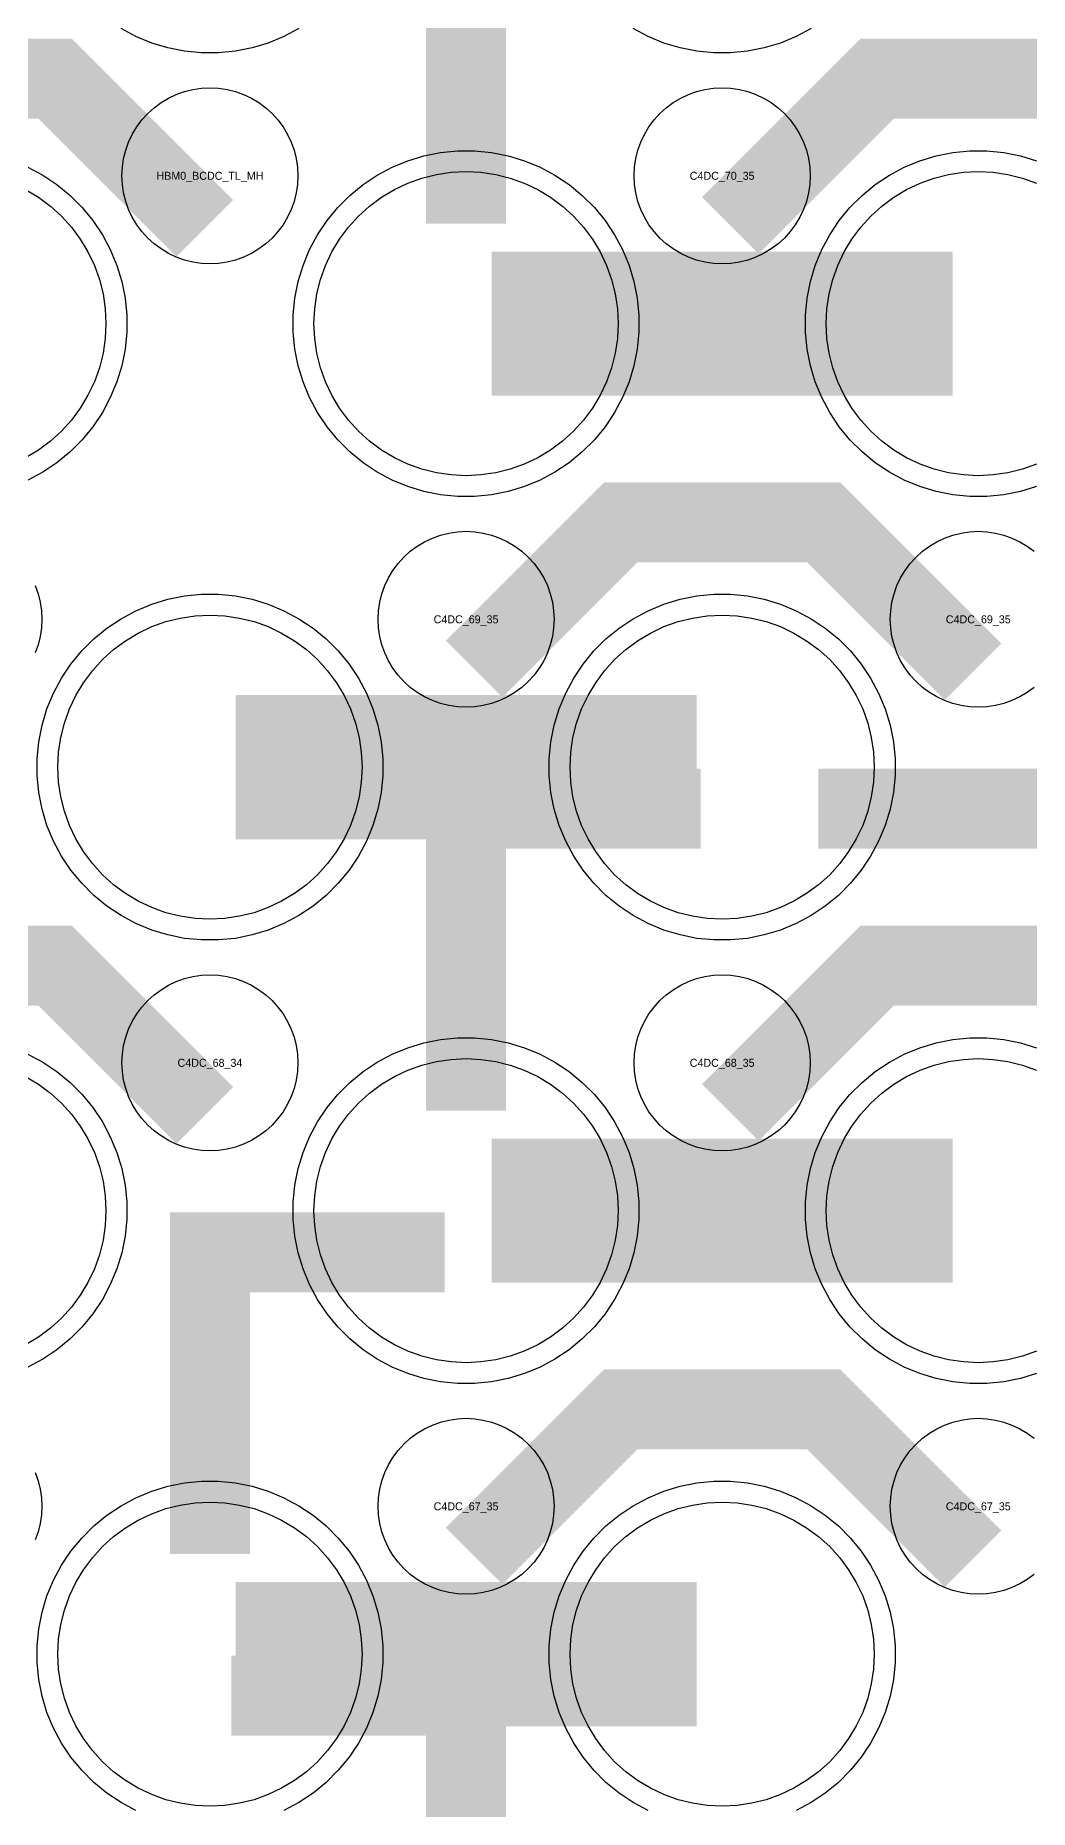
# Model space of a CAD drawing. Extents: x -11880 to 11880, y -14992 to 14992.
# Drawn here: x -934 to -624, y -5604 to -5050 of the extents above; entities that cross this region are included whole.
import ezdxf
from ezdxf.enums import TextEntityAlignment as Align

# ---------------------------------------------------------------- set-up
doc = ezdxf.new("R2010")
doc.units = 0
doc.header["$MEASUREMENT"] = 0
for name, color, linetype in [('GDS_775_DT_237', 138, 'CONTINUOUS'), ('RDL1_FS', 34, 'CONTINUOUS'), ('RDL_BS', 160, 'CONTINUOUS')]:
    doc.layers.add(name, color=color, linetype=linetype)

msp = doc.modelspace()

# ---------------------------------------------------------------- linework, layer by layer
at = {"layer": 'RDL1_FS', "color": 241, "true_color": 0xf7abae}
for points in [[(-800, -5187.589), (-804.657, -5187.36), (-809.268, -5186.676), (-813.791, -5185.544), (-818.181, -5183.972), (-822.395, -5181.98), (-826.395, -5179.582), (-830.14, -5176.804), (-833.594, -5173.674), (-836.724, -5170.22), (-839.502, -5166.475), (-841.9, -5162.475), (-843.892, -5158.261), (-845.464, -5153.871), (-846.596, -5149.348), (-847.28, -5144.737), (-847.509, -5140.08), (-847.28, -5135.423), (-846.596, -5130.812), (-845.464, -5126.289), (-843.892, -5121.899), (-841.9, -5117.685), (-839.502, -5113.685), (-836.724, -5109.94), (-833.594, -5106.486), (-830.14, -5103.356), (-826.395, -5100.578), (-822.395, -5098.18), (-818.181, -5096.188), (-813.791, -5094.616), (-809.268, -5093.484), (-804.657, -5092.8), (-800, -5092.571), (-795.343, -5092.8), (-790.732, -5093.484), (-786.209, -5094.616), (-781.819, -5096.188), (-777.605, -5098.18), (-773.605, -5100.578), (-769.86, -5103.356), (-766.406, -5106.486), (-763.276, -5109.94), (-760.498, -5113.685), (-758.1, -5117.685), (-756.108, -5121.899), (-754.536, -5126.289), (-753.404, -5130.812), (-752.72, -5135.423), (-752.491, -5140.08), (-752.72, -5144.737), (-753.404, -5149.348), (-754.536, -5153.871), (-756.108, -5158.261), (-758.1, -5162.475), (-760.498, -5166.475), (-763.276, -5170.22), (-766.406, -5173.674), (-769.86, -5176.804), (-773.605, -5179.582), (-777.605, -5181.98), (-781.819, -5183.972), (-786.209, -5185.544), (-790.732, -5186.676), (-795.343, -5187.36)], [(-880, -5326.154), (-884.657, -5325.925), (-889.268, -5325.241), (-893.791, -5324.109), (-898.181, -5322.537), (-902.395, -5320.545), (-906.395, -5318.147), (-910.14, -5315.369), (-913.594, -5312.239), (-916.724, -5308.785), (-919.502, -5305.04), (-921.9, -5301.04), (-923.892, -5296.826), (-925.464, -5292.436), (-926.596, -5287.913), (-927.28, -5283.302), (-927.509, -5278.645), (-927.28, -5273.988), (-926.596, -5269.377), (-925.464, -5264.854), (-923.892, -5260.464), (-921.9, -5256.25), (-919.502, -5252.25), (-916.724, -5248.505), (-913.594, -5245.051), (-910.14, -5241.921), (-906.395, -5239.143), (-902.395, -5236.745), (-898.181, -5234.753), (-893.791, -5233.181), (-889.268, -5232.049), (-884.657, -5231.365), (-880, -5231.136), (-875.343, -5231.365), (-870.732, -5232.049), (-866.209, -5233.181), (-861.819, -5234.753), (-857.605, -5236.745), (-853.605, -5239.143), (-849.86, -5241.921), (-846.406, -5245.051), (-843.276, -5248.505), (-840.498, -5252.25), (-838.1, -5256.25), (-836.108, -5260.464), (-834.536, -5264.854), (-833.404, -5269.377), (-832.72, -5273.988), (-832.491, -5278.645), (-832.72, -5283.302), (-833.404, -5287.913), (-834.536, -5292.436), (-836.108, -5296.826), (-838.1, -5301.04), (-840.498, -5305.04), (-843.276, -5308.785), (-846.406, -5312.239), (-849.86, -5315.369), (-853.605, -5318.147), (-857.605, -5320.545), (-861.819, -5322.537), (-866.209, -5324.109), (-870.732, -5325.241), (-875.343, -5325.925)], [(-720, -5326.154), (-724.657, -5325.925), (-729.268, -5325.241), (-733.791, -5324.109), (-738.181, -5322.537), (-742.395, -5320.545), (-746.395, -5318.147), (-750.14, -5315.369), (-753.594, -5312.239), (-756.724, -5308.785), (-759.502, -5305.04), (-761.9, -5301.04), (-763.892, -5296.826), (-765.464, -5292.436), (-766.596, -5287.913), (-767.28, -5283.302), (-767.509, -5278.645), (-767.28, -5273.988), (-766.596, -5269.377), (-765.464, -5264.854), (-763.892, -5260.464), (-761.9, -5256.25), (-759.502, -5252.25), (-756.724, -5248.505), (-753.594, -5245.051), (-750.14, -5241.921), (-746.395, -5239.143), (-742.395, -5236.745), (-738.181, -5234.753), (-733.791, -5233.181), (-729.268, -5232.049), (-724.657, -5231.365), (-720, -5231.136), (-715.343, -5231.365), (-710.732, -5232.049), (-706.209, -5233.181), (-701.819, -5234.753), (-697.605, -5236.745), (-693.605, -5239.143), (-689.86, -5241.921), (-686.406, -5245.051), (-683.276, -5248.505), (-680.498, -5252.25), (-678.1, -5256.25), (-676.108, -5260.464), (-674.536, -5264.854), (-673.404, -5269.377), (-672.72, -5273.988), (-672.491, -5278.645), (-672.72, -5283.302), (-673.404, -5287.913), (-674.536, -5292.436), (-676.108, -5296.826), (-678.1, -5301.04), (-680.498, -5305.04), (-683.276, -5308.785), (-686.406, -5312.239), (-689.86, -5315.369), (-693.605, -5318.147), (-697.605, -5320.545), (-701.819, -5322.537), (-706.209, -5324.109), (-710.732, -5325.241), (-715.343, -5325.925)], [(-800, -5464.719), (-804.657, -5464.49), (-809.268, -5463.806), (-813.791, -5462.674), (-818.181, -5461.102), (-822.395, -5459.11), (-826.395, -5456.712), (-830.14, -5453.934), (-833.594, -5450.804), (-836.724, -5447.35), (-839.502, -5443.605), (-841.9, -5439.605), (-843.892, -5435.391), (-845.464, -5431.001), (-846.596, -5426.478), (-847.28, -5421.867), (-847.509, -5417.21), (-847.28, -5412.553), (-846.596, -5407.942), (-845.464, -5403.419), (-843.892, -5399.029), (-841.9, -5394.815), (-839.502, -5390.815), (-836.724, -5387.07), (-833.594, -5383.616), (-830.14, -5380.486), (-826.395, -5377.708), (-822.395, -5375.31), (-818.181, -5373.318), (-813.791, -5371.746), (-809.268, -5370.614), (-804.657, -5369.93), (-800, -5369.701), (-795.343, -5369.93), (-790.732, -5370.614), (-786.209, -5371.746), (-781.819, -5373.318), (-777.605, -5375.31), (-773.605, -5377.708), (-769.86, -5380.486), (-766.406, -5383.616), (-763.276, -5387.07), (-760.498, -5390.815), (-758.1, -5394.815), (-756.108, -5399.029), (-754.536, -5403.419), (-753.404, -5407.942), (-752.72, -5412.553), (-752.491, -5417.21), (-752.72, -5421.867), (-753.404, -5426.478), (-754.536, -5431.001), (-756.108, -5435.391), (-758.1, -5439.605), (-760.498, -5443.605), (-763.276, -5447.35), (-766.406, -5450.804), (-769.86, -5453.934), (-773.605, -5456.712), (-777.605, -5459.11), (-781.819, -5461.102), (-786.209, -5462.674), (-790.732, -5463.806), (-795.343, -5464.49)], [(-880, -5603.279), (-884.657, -5603.05), (-889.268, -5602.366), (-893.791, -5601.234), (-898.181, -5599.662), (-902.395, -5597.67), (-906.395, -5595.272), (-910.14, -5592.494), (-913.594, -5589.364), (-916.724, -5585.91), (-919.502, -5582.165), (-921.9, -5578.165), (-923.892, -5573.951), (-925.464, -5569.561), (-926.596, -5565.038), (-927.28, -5560.427), (-927.509, -5555.77), (-927.28, -5551.113), (-926.596, -5546.502), (-925.464, -5541.979), (-923.892, -5537.589), (-921.9, -5533.375), (-919.502, -5529.375), (-916.724, -5525.63), (-913.594, -5522.176), (-910.14, -5519.046), (-906.395, -5516.268), (-902.395, -5513.87), (-898.181, -5511.878), (-893.791, -5510.306), (-889.268, -5509.174), (-884.657, -5508.49), (-880, -5508.261), (-875.343, -5508.49), (-870.732, -5509.174), (-866.209, -5510.306), (-861.819, -5511.878), (-857.605, -5513.87), (-853.605, -5516.268), (-849.86, -5519.046), (-846.406, -5522.176), (-843.276, -5525.63), (-840.498, -5529.375), (-838.1, -5533.375), (-836.108, -5537.589), (-834.536, -5541.979), (-833.404, -5546.502), (-832.72, -5551.113), (-832.491, -5555.77), (-832.72, -5560.427), (-833.404, -5565.038), (-834.536, -5569.561), (-836.108, -5573.951), (-838.1, -5578.165), (-840.498, -5582.165), (-843.276, -5585.91), (-846.406, -5589.364), (-849.86, -5592.494), (-853.605, -5595.272), (-857.605, -5597.67), (-861.819, -5599.662), (-866.209, -5601.234), (-870.732, -5602.366), (-875.343, -5603.05)], [(-720, -5603.279), (-724.657, -5603.05), (-729.268, -5602.366), (-733.791, -5601.234), (-738.181, -5599.662), (-742.395, -5597.67), (-746.395, -5595.272), (-750.14, -5592.494), (-753.594, -5589.364), (-756.724, -5585.91), (-759.502, -5582.165), (-761.9, -5578.165), (-763.892, -5573.951), (-765.464, -5569.561), (-766.596, -5565.038), (-767.28, -5560.427), (-767.509, -5555.77), (-767.28, -5551.113), (-766.596, -5546.502), (-765.464, -5541.979), (-763.892, -5537.589), (-761.9, -5533.375), (-759.502, -5529.375), (-756.724, -5525.63), (-753.594, -5522.176), (-750.14, -5519.046), (-746.395, -5516.268), (-742.395, -5513.87), (-738.181, -5511.878), (-733.791, -5510.306), (-729.268, -5509.174), (-724.657, -5508.49), (-720, -5508.261), (-715.343, -5508.49), (-710.732, -5509.174), (-706.209, -5510.306), (-701.819, -5511.878), (-697.605, -5513.87), (-693.605, -5516.268), (-689.86, -5519.046), (-686.406, -5522.176), (-683.276, -5525.63), (-680.498, -5529.375), (-678.1, -5533.375), (-676.108, -5537.589), (-674.536, -5541.979), (-673.404, -5546.502), (-672.72, -5551.113), (-672.491, -5555.77), (-672.72, -5560.427), (-673.404, -5565.038), (-674.536, -5569.561), (-676.108, -5573.951), (-678.1, -5578.165), (-680.498, -5582.165), (-683.276, -5585.91), (-686.406, -5589.364), (-689.86, -5592.494), (-693.605, -5595.272), (-697.605, -5597.67), (-701.819, -5599.662), (-706.209, -5601.234), (-710.732, -5602.366), (-715.343, -5603.05)]]:
    msp.add_lwpolyline(points, close=True, dxfattribs=at)
for points in [[(-621.819, -5183.972), (-626.209, -5185.544), (-630.732, -5186.676), (-635.343, -5187.36), (-640, -5187.589), (-644.657, -5187.36), (-649.268, -5186.676), (-653.791, -5185.544), (-658.181, -5183.972), (-662.395, -5181.98), (-666.395, -5179.582), (-670.14, -5176.804), (-673.594, -5173.674), (-676.724, -5170.22), (-679.502, -5166.475), (-681.9, -5162.475), (-683.892, -5158.261), (-685.464, -5153.871), (-686.596, -5149.348), (-687.28, -5144.737), (-687.509, -5140.08), (-687.28, -5135.423), (-686.596, -5130.812), (-685.464, -5126.289), (-683.892, -5121.899), (-681.9, -5117.685), (-679.502, -5113.685), (-676.724, -5109.94), (-673.594, -5106.486), (-670.14, -5103.356), (-666.395, -5100.578), (-662.395, -5098.18), (-658.181, -5096.188), (-653.791, -5094.616), (-649.268, -5093.484), (-644.657, -5092.8), (-640, -5092.571), (-635.343, -5092.8), (-630.732, -5093.484), (-626.209, -5094.616), (-621.819, -5096.188)], [(-621.819, -5461.102), (-626.209, -5462.674), (-630.732, -5463.806), (-635.343, -5464.49), (-640, -5464.719), (-644.657, -5464.49), (-649.268, -5463.806), (-653.791, -5462.674), (-658.181, -5461.102), (-662.395, -5459.11), (-666.395, -5456.712), (-670.14, -5453.934), (-673.594, -5450.804), (-676.724, -5447.35), (-679.502, -5443.605), (-681.9, -5439.605), (-683.892, -5435.391), (-685.464, -5431.001), (-686.596, -5426.478), (-687.28, -5421.867), (-687.509, -5417.21), (-687.28, -5412.553), (-686.596, -5407.942), (-685.464, -5403.419), (-683.892, -5399.029), (-681.9, -5394.815), (-679.502, -5390.815), (-676.724, -5387.07), (-673.594, -5383.616), (-670.14, -5380.486), (-666.395, -5377.708), (-662.395, -5375.31), (-658.181, -5373.318), (-653.791, -5371.746), (-649.268, -5370.614), (-644.657, -5369.93), (-640, -5369.701), (-635.343, -5369.93), (-630.732, -5370.614), (-626.209, -5371.746), (-621.819, -5373.318)]]:
    msp.add_lwpolyline(points, dxfattribs=at)
at = {"layer": 'RDL1_FS'}
for points in [[(-937.605, -5098.18), (-933.605, -5100.578), (-929.86, -5103.356), (-926.406, -5106.486), (-923.276, -5109.94), (-920.498, -5113.685), (-918.1, -5117.685), (-916.108, -5121.899), (-914.536, -5126.289), (-913.404, -5130.812), (-912.72, -5135.423), (-912.491, -5140.08), (-912.72, -5144.737), (-913.404, -5149.348), (-914.536, -5153.871), (-916.108, -5158.261), (-918.1, -5162.475), (-920.498, -5166.475), (-923.276, -5170.22), (-926.406, -5173.674), (-929.86, -5176.804), (-933.605, -5179.582), (-937.605, -5181.98)], [(-937.605, -5375.31), (-933.605, -5377.708), (-929.86, -5380.486), (-926.406, -5383.616), (-923.276, -5387.07), (-920.498, -5390.815), (-918.1, -5394.815), (-916.108, -5399.029), (-914.536, -5403.419), (-913.404, -5407.942), (-912.72, -5412.553), (-912.491, -5417.21), (-912.72, -5421.867), (-913.404, -5426.478), (-914.536, -5431.001), (-916.108, -5435.391), (-918.1, -5439.605), (-920.498, -5443.605), (-923.276, -5447.35), (-926.406, -5450.804), (-929.86, -5453.934), (-933.605, -5456.712), (-937.605, -5459.11)]]:
    msp.add_lwpolyline(points, dxfattribs=at)
at = {"layer": 'RDL1_FS', "color": 241, "true_color": 0xf7abae}
for points in [[(-791.998, -5140.08, 45, 45, 0), (-719.998, -5140.08, 45, 45, 0)], [(-719.998, -5140.08, 45, 45, 0), (-647.998, -5140.08, 45, 45, 0)], [(-871.998, -5278.645, 45, 45, 0), (-799.998, -5278.645, 45, 45, 0)], [(-799.998, -5278.645, 45, 45, 0), (-727.998, -5278.645, 45, 45, 0)], [(-791.998, -5417.21, 45, 45, 0), (-719.998, -5417.21, 45, 45, 0)], [(-719.998, -5417.21, 45, 45, 0), (-647.998, -5417.21, 45, 45, 0)], [(-871.998, -5555.77, 45, 45, 0), (-799.998, -5555.77, 45, 45, 0)], [(-799.998, -5555.77, 45, 45, 0), (-727.998, -5555.77, 45, 45, 0)]]:
    msp.add_lwpolyline(points, format="xyseb", dxfattribs=at)
at = {"layer": 'RDL_BS', "color": 241, "true_color": 0xf7abae}
for points in [[(-800, -5108.805, 25, 25, 0), (-800, -5002.028, 25, 25, 0)], [(-800, -5032.497, 25, 25, 0), (-800, -5078.117, 25, 25, 0)], [(-800, -5385.93, 25, 25, 0), (-800, -5279.153, 25, 25, 0)], [(-812.5, -5291.653, 25, 25, 0), (-726.667, -5291.653, 25, 25, 0)], [(-772.944, -5291.653, 25, 25, 0), (-731.74, -5291.653, 25, 25, 0)], [(-689.984, -5291.658, 25, 25, 0), (-580.719, -5291.658, 25, 25, 0)], [(-800, -5309.622, 25, 25, 0), (-800, -5355.242, 25, 25, 0)], [(-880, -5524.495, 25, 25, 0), (-880, -5417.718, 25, 25, 0)], [(-892.5, -5430.218, 25, 25, 0), (-806.667, -5430.218, 25, 25, 0)], [(-852.944, -5430.218, 25, 25, 0), (-811.74, -5430.218, 25, 25, 0)], [(-800, -5663.06, 25, 25, 0), (-800, -5556.283, 25, 25, 0)], [(-787.5, -5568.783, 25, 25, 0), (-873.333, -5568.783, 25, 25, 0)], [(-827.056, -5568.783, 25, 25, 0), (-868.26, -5568.783, 25, 25, 0)], [(-800, -5586.752, 25, 25, 0), (-800, -5632.372, 25, 25, 0)]]:
    msp.add_lwpolyline(points, format="xyseb", dxfattribs=at)
for points in [[(-852.223, -5047.898), (-856.885, -5050.39), (-861.795, -5052.421), (-866.835, -5053.952), (-872.062, -5054.998), (-877.356, -5055.515), (-882.644, -5055.515), (-887.938, -5054.998), (-893.165, -5053.952), (-898.205, -5052.421), (-903.115, -5050.39), (-907.777, -5047.898)], [(-692.223, -5047.898), (-696.885, -5050.39), (-701.795, -5052.421), (-706.835, -5053.952), (-712.062, -5054.998), (-717.356, -5055.515), (-722.644, -5055.515), (-727.938, -5054.998), (-733.165, -5053.952), (-738.205, -5052.421), (-743.115, -5050.39), (-747.777, -5047.898)], [(-621.795, -5190.986), (-626.835, -5192.517), (-632.062, -5193.563), (-637.356, -5194.08), (-642.644, -5194.08), (-647.938, -5193.563), (-653.165, -5192.517), (-658.205, -5190.986), (-663.115, -5188.955), (-667.777, -5186.463), (-672.191, -5183.516), (-676.292, -5180.154), (-680.074, -5176.372), (-683.436, -5172.271), (-686.383, -5167.857), (-688.875, -5163.195), (-690.906, -5158.285), (-692.437, -5153.245), (-693.483, -5148.018), (-694, -5142.724), (-694, -5137.436), (-693.483, -5132.142), (-692.437, -5126.915), (-690.906, -5121.875), (-688.875, -5116.965), (-686.383, -5112.303), (-683.436, -5107.889), (-680.074, -5103.788), (-676.292, -5100.006), (-672.191, -5096.644), (-667.777, -5093.697), (-663.115, -5091.205), (-658.205, -5089.174), (-653.165, -5087.643), (-647.938, -5086.597), (-642.644, -5086.08), (-637.356, -5086.08), (-632.062, -5086.597), (-626.835, -5087.643), (-621.795, -5089.174)], [(-621.795, -5468.116), (-626.835, -5469.647), (-632.062, -5470.693), (-637.356, -5471.21), (-642.644, -5471.21), (-647.938, -5470.693), (-653.165, -5469.647), (-658.205, -5468.116), (-663.115, -5466.085), (-667.777, -5463.593), (-672.191, -5460.646), (-676.292, -5457.284), (-680.074, -5453.502), (-683.436, -5449.401), (-686.383, -5444.987), (-688.875, -5440.325), (-690.906, -5435.415), (-692.437, -5430.375), (-693.483, -5425.148), (-694, -5419.854), (-694, -5414.566), (-693.483, -5409.272), (-692.437, -5404.045), (-690.906, -5399.005), (-688.875, -5394.095), (-686.383, -5389.433), (-683.436, -5385.019), (-680.074, -5380.918), (-676.292, -5377.136), (-672.191, -5373.774), (-667.777, -5370.827), (-663.115, -5368.335), (-658.205, -5366.304), (-653.165, -5364.773), (-647.938, -5363.727), (-642.644, -5363.21), (-637.356, -5363.21), (-632.062, -5363.727), (-626.835, -5364.773), (-621.795, -5366.304)], [(-903.115, -5604.645), (-907.777, -5602.153), (-912.191, -5599.206), (-916.292, -5595.844), (-920.074, -5592.062), (-923.436, -5587.961), (-926.383, -5583.547), (-928.875, -5578.885), (-930.906, -5573.975), (-932.437, -5568.935), (-933.483, -5563.708), (-934, -5558.414), (-934, -5553.126), (-933.483, -5547.832), (-932.437, -5542.605), (-930.906, -5537.565), (-928.875, -5532.655), (-926.383, -5527.993), (-923.436, -5523.579), (-920.074, -5519.478), (-916.292, -5515.696), (-912.191, -5512.334), (-907.777, -5509.387), (-903.115, -5506.895), (-898.205, -5504.864), (-893.165, -5503.333), (-887.938, -5502.287), (-882.644, -5501.77), (-877.356, -5501.77), (-872.062, -5502.287), (-866.835, -5503.333), (-861.795, -5504.864), (-856.885, -5506.895), (-852.223, -5509.387), (-847.809, -5512.334), (-843.708, -5515.696), (-839.926, -5519.478), (-836.564, -5523.579), (-833.617, -5527.993), (-831.125, -5532.655), (-829.094, -5537.565), (-827.563, -5542.605), (-826.517, -5547.832), (-826, -5553.126), (-826, -5558.414), (-826.517, -5563.708), (-827.563, -5568.935), (-829.094, -5573.975), (-831.125, -5578.885), (-833.617, -5583.547), (-836.564, -5587.961), (-839.926, -5592.062), (-843.708, -5595.844), (-847.809, -5599.206), (-852.223, -5602.153), (-856.885, -5604.645)], [(-743.115, -5604.645), (-747.777, -5602.153), (-752.191, -5599.206), (-756.292, -5595.844), (-760.074, -5592.062), (-763.436, -5587.961), (-766.383, -5583.547), (-768.875, -5578.885), (-770.906, -5573.975), (-772.437, -5568.935), (-773.483, -5563.708), (-774, -5558.414), (-774, -5553.126), (-773.483, -5547.832), (-772.437, -5542.605), (-770.906, -5537.565), (-768.875, -5532.655), (-766.383, -5527.993), (-763.436, -5523.579), (-760.074, -5519.478), (-756.292, -5515.696), (-752.191, -5512.334), (-747.777, -5509.387), (-743.115, -5506.895), (-738.205, -5504.864), (-733.165, -5503.333), (-727.938, -5502.287), (-722.644, -5501.77), (-717.356, -5501.77), (-712.062, -5502.287), (-706.835, -5503.333), (-701.795, -5504.864), (-696.885, -5506.895), (-692.223, -5509.387), (-687.809, -5512.334), (-683.708, -5515.696), (-679.926, -5519.478), (-676.564, -5523.579), (-673.617, -5527.993), (-671.125, -5532.655), (-669.094, -5537.565), (-667.563, -5542.605), (-666.517, -5547.832), (-666, -5553.126), (-666, -5558.414), (-666.517, -5563.708), (-667.563, -5568.935), (-669.094, -5573.975), (-671.125, -5578.885), (-673.617, -5583.547), (-676.564, -5587.961), (-679.926, -5592.062), (-683.708, -5595.844), (-687.809, -5599.206), (-692.223, -5602.153), (-696.885, -5604.645)]]:
    msp.add_lwpolyline(points, dxfattribs=at)
at = {"layer": 'RDL_BS'}
for points in [[(-881.599, -5110.293, 25, 25, 0), (-928.313, -5063.579, 25, 25, 0), (-958.071, -5063.579, 25, 25, 0)], [(-717.438, -5109.394, 25, 25, 0), (-671.623, -5063.579, 25, 25, 0), (-638.07, -5063.579, 25, 25, 0)], [(-561.599, -5110.293, 25, 25, 0), (-608.313, -5063.579, 25, 25, 0), (-638.071, -5063.579, 25, 25, 0)], [(-797.438, -5247.959, 25, 25, 0), (-751.623, -5202.144, 25, 25, 0), (-718.07, -5202.144, 25, 25, 0)], [(-641.599, -5248.858, 25, 25, 0), (-688.313, -5202.144, 25, 25, 0), (-718.071, -5202.144, 25, 25, 0)], [(-881.599, -5387.423, 25, 25, 0), (-928.313, -5340.709, 25, 25, 0), (-958.071, -5340.709, 25, 25, 0)], [(-717.438, -5386.524, 25, 25, 0), (-671.623, -5340.709, 25, 25, 0), (-638.07, -5340.709, 25, 25, 0)], [(-561.599, -5387.423, 25, 25, 0), (-608.313, -5340.709, 25, 25, 0), (-638.071, -5340.709, 25, 25, 0)], [(-880, -5448.187, 25, 25, 0), (-880, -5493.807, 25, 25, 0)], [(-797.438, -5525.084, 25, 25, 0), (-751.623, -5479.269, 25, 25, 0), (-718.07, -5479.269, 25, 25, 0)], [(-641.599, -5525.983, 25, 25, 0), (-688.313, -5479.269, 25, 25, 0), (-718.071, -5479.269, 25, 25, 0)]]:
    msp.add_lwpolyline(points, format="xyseb", dxfattribs=at)
for points in [[(-880, -5121.386), (-882.693, -5121.254), (-885.365, -5120.858), (-887.984, -5120.201), (-890.519, -5119.294), (-892.956, -5118.142), (-895.28, -5116.749), (-897.443, -5115.146), (-899.442, -5113.334), (-901.254, -5111.335), (-902.857, -5109.172), (-904.25, -5106.848), (-905.402, -5104.411), (-906.309, -5101.876), (-906.966, -5099.257), (-907.362, -5096.585), (-907.494, -5093.892), (-907.362, -5091.199), (-906.966, -5088.527), (-906.309, -5085.908), (-905.402, -5083.373), (-904.25, -5080.936), (-902.857, -5078.612), (-901.254, -5076.449), (-899.442, -5074.45), (-897.443, -5072.638), (-895.28, -5071.035), (-892.956, -5069.642), (-890.519, -5068.49), (-887.984, -5067.583), (-885.365, -5066.926), (-882.693, -5066.53), (-880, -5066.398), (-877.307, -5066.53), (-874.635, -5066.926), (-872.016, -5067.583), (-869.481, -5068.49), (-867.044, -5069.642), (-864.72, -5071.035), (-862.557, -5072.638), (-860.558, -5074.45), (-858.746, -5076.449), (-857.143, -5078.612), (-855.75, -5080.936), (-854.598, -5083.373), (-853.691, -5085.908), (-853.034, -5088.527), (-852.638, -5091.199), (-852.506, -5093.892), (-852.638, -5096.585), (-853.034, -5099.257), (-853.691, -5101.876), (-854.598, -5104.411), (-855.75, -5106.848), (-857.143, -5109.172), (-858.746, -5111.335), (-860.558, -5113.334), (-862.557, -5115.146), (-864.72, -5116.749), (-867.044, -5118.142), (-869.481, -5119.294), (-872.016, -5120.201), (-874.635, -5120.858), (-877.307, -5121.254)], [(-720, -5121.386), (-722.693, -5121.254), (-725.365, -5120.858), (-727.984, -5120.201), (-730.519, -5119.294), (-732.956, -5118.142), (-735.28, -5116.749), (-737.443, -5115.146), (-739.442, -5113.334), (-741.254, -5111.335), (-742.857, -5109.172), (-744.25, -5106.848), (-745.402, -5104.411), (-746.309, -5101.876), (-746.966, -5099.257), (-747.362, -5096.585), (-747.494, -5093.892), (-747.362, -5091.199), (-746.966, -5088.527), (-746.309, -5085.908), (-745.402, -5083.373), (-744.25, -5080.936), (-742.857, -5078.612), (-741.254, -5076.449), (-739.442, -5074.45), (-737.443, -5072.638), (-735.28, -5071.035), (-732.956, -5069.642), (-730.519, -5068.49), (-727.984, -5067.583), (-725.365, -5066.926), (-722.693, -5066.53), (-720, -5066.398), (-717.307, -5066.53), (-714.635, -5066.926), (-712.016, -5067.583), (-709.481, -5068.49), (-707.044, -5069.642), (-704.72, -5071.035), (-702.557, -5072.638), (-700.558, -5074.45), (-698.746, -5076.449), (-697.143, -5078.612), (-695.75, -5080.936), (-694.598, -5083.373), (-693.691, -5085.908), (-693.034, -5088.527), (-692.638, -5091.199), (-692.506, -5093.892), (-692.638, -5096.585), (-693.034, -5099.257), (-693.691, -5101.876), (-694.598, -5104.411), (-695.75, -5106.848), (-697.143, -5109.172), (-698.746, -5111.335), (-700.558, -5113.334), (-702.557, -5115.146), (-704.72, -5116.749), (-707.044, -5118.142), (-709.481, -5119.294), (-712.016, -5120.201), (-714.635, -5120.858), (-717.307, -5121.254)], [(-800, -5259.951), (-802.693, -5259.819), (-805.365, -5259.423), (-807.984, -5258.766), (-810.519, -5257.859), (-812.956, -5256.707), (-815.28, -5255.314), (-817.443, -5253.711), (-819.442, -5251.899), (-821.254, -5249.9), (-822.857, -5247.737), (-824.25, -5245.413), (-825.402, -5242.976), (-826.309, -5240.441), (-826.966, -5237.822), (-827.362, -5235.15), (-827.494, -5232.457), (-827.362, -5229.764), (-826.966, -5227.092), (-826.309, -5224.473), (-825.402, -5221.938), (-824.25, -5219.501), (-822.857, -5217.177), (-821.254, -5215.014), (-819.442, -5213.015), (-817.443, -5211.203), (-815.28, -5209.6), (-812.956, -5208.207), (-810.519, -5207.055), (-807.984, -5206.148), (-805.365, -5205.491), (-802.693, -5205.095), (-800, -5204.963), (-797.307, -5205.095), (-794.635, -5205.491), (-792.016, -5206.148), (-789.481, -5207.055), (-787.044, -5208.207), (-784.72, -5209.6), (-782.557, -5211.203), (-780.558, -5213.015), (-778.746, -5215.014), (-777.143, -5217.177), (-775.75, -5219.501), (-774.598, -5221.938), (-773.691, -5224.473), (-773.034, -5227.092), (-772.638, -5229.764), (-772.506, -5232.457), (-772.638, -5235.15), (-773.034, -5237.822), (-773.691, -5240.441), (-774.598, -5242.976), (-775.75, -5245.413), (-777.143, -5247.737), (-778.746, -5249.9), (-780.558, -5251.899), (-782.557, -5253.711), (-784.72, -5255.314), (-787.044, -5256.707), (-789.481, -5257.859), (-792.016, -5258.766), (-794.635, -5259.423), (-797.307, -5259.819)], [(-880, -5398.516), (-882.693, -5398.384), (-885.365, -5397.988), (-887.984, -5397.331), (-890.519, -5396.424), (-892.956, -5395.272), (-895.28, -5393.879), (-897.443, -5392.276), (-899.442, -5390.464), (-901.254, -5388.465), (-902.857, -5386.302), (-904.25, -5383.978), (-905.402, -5381.541), (-906.309, -5379.006), (-906.966, -5376.387), (-907.362, -5373.715), (-907.494, -5371.022), (-907.362, -5368.329), (-906.966, -5365.657), (-906.309, -5363.038), (-905.402, -5360.503), (-904.25, -5358.066), (-902.857, -5355.742), (-901.254, -5353.579), (-899.442, -5351.58), (-897.443, -5349.768), (-895.28, -5348.165), (-892.956, -5346.772), (-890.519, -5345.62), (-887.984, -5344.713), (-885.365, -5344.056), (-882.693, -5343.66), (-880, -5343.528), (-877.307, -5343.66), (-874.635, -5344.056), (-872.016, -5344.713), (-869.481, -5345.62), (-867.044, -5346.772), (-864.72, -5348.165), (-862.557, -5349.768), (-860.558, -5351.58), (-858.746, -5353.579), (-857.143, -5355.742), (-855.75, -5358.066), (-854.598, -5360.503), (-853.691, -5363.038), (-853.034, -5365.657), (-852.638, -5368.329), (-852.506, -5371.022), (-852.638, -5373.715), (-853.034, -5376.387), (-853.691, -5379.006), (-854.598, -5381.541), (-855.75, -5383.978), (-857.143, -5386.302), (-858.746, -5388.465), (-860.558, -5390.464), (-862.557, -5392.276), (-864.72, -5393.879), (-867.044, -5395.272), (-869.481, -5396.424), (-872.016, -5397.331), (-874.635, -5397.988), (-877.307, -5398.384)], [(-720, -5398.516), (-722.693, -5398.384), (-725.365, -5397.988), (-727.984, -5397.331), (-730.519, -5396.424), (-732.956, -5395.272), (-735.28, -5393.879), (-737.443, -5392.276), (-739.442, -5390.464), (-741.254, -5388.465), (-742.857, -5386.302), (-744.25, -5383.978), (-745.402, -5381.541), (-746.309, -5379.006), (-746.966, -5376.387), (-747.362, -5373.715), (-747.494, -5371.022), (-747.362, -5368.329), (-746.966, -5365.657), (-746.309, -5363.038), (-745.402, -5360.503), (-744.25, -5358.066), (-742.857, -5355.742), (-741.254, -5353.579), (-739.442, -5351.58), (-737.443, -5349.768), (-735.28, -5348.165), (-732.956, -5346.772), (-730.519, -5345.62), (-727.984, -5344.713), (-725.365, -5344.056), (-722.693, -5343.66), (-720, -5343.528), (-717.307, -5343.66), (-714.635, -5344.056), (-712.016, -5344.713), (-709.481, -5345.62), (-707.044, -5346.772), (-704.72, -5348.165), (-702.557, -5349.768), (-700.558, -5351.58), (-698.746, -5353.579), (-697.143, -5355.742), (-695.75, -5358.066), (-694.598, -5360.503), (-693.691, -5363.038), (-693.034, -5365.657), (-692.638, -5368.329), (-692.506, -5371.022), (-692.638, -5373.715), (-693.034, -5376.387), (-693.691, -5379.006), (-694.598, -5381.541), (-695.75, -5383.978), (-697.143, -5386.302), (-698.746, -5388.465), (-700.558, -5390.464), (-702.557, -5392.276), (-704.72, -5393.879), (-707.044, -5395.272), (-709.481, -5396.424), (-712.016, -5397.331), (-714.635, -5397.988), (-717.307, -5398.384)], [(-800, -5537.076), (-802.693, -5536.944), (-805.365, -5536.548), (-807.984, -5535.891), (-810.519, -5534.984), (-812.956, -5533.832), (-815.28, -5532.439), (-817.443, -5530.836), (-819.442, -5529.024), (-821.254, -5527.025), (-822.857, -5524.862), (-824.25, -5522.538), (-825.402, -5520.101), (-826.309, -5517.566), (-826.966, -5514.947), (-827.362, -5512.275), (-827.494, -5509.582), (-827.362, -5506.889), (-826.966, -5504.217), (-826.309, -5501.598), (-825.402, -5499.063), (-824.25, -5496.626), (-822.857, -5494.302), (-821.254, -5492.139), (-819.442, -5490.14), (-817.443, -5488.328), (-815.28, -5486.725), (-812.956, -5485.332), (-810.519, -5484.18), (-807.984, -5483.273), (-805.365, -5482.616), (-802.693, -5482.22), (-800, -5482.088), (-797.307, -5482.22), (-794.635, -5482.616), (-792.016, -5483.273), (-789.481, -5484.18), (-787.044, -5485.332), (-784.72, -5486.725), (-782.557, -5488.328), (-780.558, -5490.14), (-778.746, -5492.139), (-777.143, -5494.302), (-775.75, -5496.626), (-774.598, -5499.063), (-773.691, -5501.598), (-773.034, -5504.217), (-772.638, -5506.889), (-772.506, -5509.582), (-772.638, -5512.275), (-773.034, -5514.947), (-773.691, -5517.566), (-774.598, -5520.101), (-775.75, -5522.538), (-777.143, -5524.862), (-778.746, -5527.025), (-780.558, -5529.024), (-782.557, -5530.836), (-784.72, -5532.439), (-787.044, -5533.832), (-789.481, -5534.984), (-792.016, -5535.891), (-794.635, -5536.548), (-797.307, -5536.944)]]:
    msp.add_lwpolyline(points, close=True, dxfattribs=at)
at = {"layer": 'RDL_BS', "color": 241, "true_color": 0xf7abae}
for points in [[(-802.644, -5194.08), (-807.938, -5193.563), (-813.165, -5192.517), (-818.205, -5190.986), (-823.115, -5188.955), (-827.777, -5186.463), (-832.191, -5183.516), (-836.292, -5180.154), (-840.074, -5176.372), (-843.436, -5172.271), (-846.383, -5167.857), (-848.875, -5163.195), (-850.906, -5158.285), (-852.437, -5153.245), (-853.483, -5148.018), (-854, -5142.724), (-854, -5137.436), (-853.483, -5132.142), (-852.437, -5126.915), (-850.906, -5121.875), (-848.875, -5116.965), (-846.383, -5112.303), (-843.436, -5107.889), (-840.074, -5103.788), (-836.292, -5100.006), (-832.191, -5096.644), (-827.777, -5093.697), (-823.115, -5091.205), (-818.205, -5089.174), (-813.165, -5087.643), (-807.938, -5086.597), (-802.644, -5086.08), (-797.356, -5086.08), (-792.062, -5086.597), (-786.835, -5087.643), (-781.795, -5089.174), (-776.885, -5091.205), (-772.223, -5093.697), (-767.809, -5096.644), (-763.708, -5100.006), (-759.926, -5103.788), (-756.564, -5107.889), (-753.617, -5112.303), (-751.125, -5116.965), (-749.094, -5121.875), (-747.563, -5126.915), (-746.517, -5132.142), (-746, -5137.436), (-746, -5142.724), (-746.517, -5148.018), (-747.563, -5153.245), (-749.094, -5158.285), (-751.125, -5163.195), (-753.617, -5167.857), (-756.564, -5172.271), (-759.926, -5176.372), (-763.708, -5180.154), (-767.809, -5183.516), (-772.223, -5186.463), (-776.885, -5188.955), (-781.795, -5190.986), (-786.835, -5192.517), (-792.062, -5193.563), (-797.356, -5194.08)], [(-882.644, -5332.645), (-887.938, -5332.128), (-893.165, -5331.082), (-898.205, -5329.551), (-903.115, -5327.52), (-907.777, -5325.028), (-912.191, -5322.081), (-916.292, -5318.719), (-920.074, -5314.937), (-923.436, -5310.836), (-926.383, -5306.422), (-928.875, -5301.76), (-930.906, -5296.85), (-932.437, -5291.81), (-933.483, -5286.583), (-934, -5281.289), (-934, -5276.001), (-933.483, -5270.707), (-932.437, -5265.48), (-930.906, -5260.44), (-928.875, -5255.53), (-926.383, -5250.868), (-923.436, -5246.454), (-920.074, -5242.353), (-916.292, -5238.571), (-912.191, -5235.209), (-907.777, -5232.262), (-903.115, -5229.77), (-898.205, -5227.739), (-893.165, -5226.208), (-887.938, -5225.162), (-882.644, -5224.645), (-877.356, -5224.645), (-872.062, -5225.162), (-866.835, -5226.208), (-861.795, -5227.739), (-856.885, -5229.77), (-852.223, -5232.262), (-847.809, -5235.209), (-843.708, -5238.571), (-839.926, -5242.353), (-836.564, -5246.454), (-833.617, -5250.868), (-831.125, -5255.53), (-829.094, -5260.44), (-827.563, -5265.48), (-826.517, -5270.707), (-826, -5276.001), (-826, -5281.289), (-826.517, -5286.583), (-827.563, -5291.81), (-829.094, -5296.85), (-831.125, -5301.76), (-833.617, -5306.422), (-836.564, -5310.836), (-839.926, -5314.937), (-843.708, -5318.719), (-847.809, -5322.081), (-852.223, -5325.028), (-856.885, -5327.52), (-861.795, -5329.551), (-866.835, -5331.082), (-872.062, -5332.128), (-877.356, -5332.645)], [(-722.644, -5332.645), (-727.938, -5332.128), (-733.165, -5331.082), (-738.205, -5329.551), (-743.115, -5327.52), (-747.777, -5325.028), (-752.191, -5322.081), (-756.292, -5318.719), (-760.074, -5314.937), (-763.436, -5310.836), (-766.383, -5306.422), (-768.875, -5301.76), (-770.906, -5296.85), (-772.437, -5291.81), (-773.483, -5286.583), (-774, -5281.289), (-774, -5276.001), (-773.483, -5270.707), (-772.437, -5265.48), (-770.906, -5260.44), (-768.875, -5255.53), (-766.383, -5250.868), (-763.436, -5246.454), (-760.074, -5242.353), (-756.292, -5238.571), (-752.191, -5235.209), (-747.777, -5232.262), (-743.115, -5229.77), (-738.205, -5227.739), (-733.165, -5226.208), (-727.938, -5225.162), (-722.644, -5224.645), (-717.356, -5224.645), (-712.062, -5225.162), (-706.835, -5226.208), (-701.795, -5227.739), (-696.885, -5229.77), (-692.223, -5232.262), (-687.809, -5235.209), (-683.708, -5238.571), (-679.926, -5242.353), (-676.564, -5246.454), (-673.617, -5250.868), (-671.125, -5255.53), (-669.094, -5260.44), (-667.563, -5265.48), (-666.517, -5270.707), (-666, -5276.001), (-666, -5281.289), (-666.517, -5286.583), (-667.563, -5291.81), (-669.094, -5296.85), (-671.125, -5301.76), (-673.617, -5306.422), (-676.564, -5310.836), (-679.926, -5314.937), (-683.708, -5318.719), (-687.809, -5322.081), (-692.223, -5325.028), (-696.885, -5327.52), (-701.795, -5329.551), (-706.835, -5331.082), (-712.062, -5332.128), (-717.356, -5332.645)], [(-802.644, -5471.21), (-807.938, -5470.693), (-813.165, -5469.647), (-818.205, -5468.116), (-823.115, -5466.085), (-827.777, -5463.593), (-832.191, -5460.646), (-836.292, -5457.284), (-840.074, -5453.502), (-843.436, -5449.401), (-846.383, -5444.987), (-848.875, -5440.325), (-850.906, -5435.415), (-852.437, -5430.375), (-853.483, -5425.148), (-854, -5419.854), (-854, -5414.566), (-853.483, -5409.272), (-852.437, -5404.045), (-850.906, -5399.005), (-848.875, -5394.095), (-846.383, -5389.433), (-843.436, -5385.019), (-840.074, -5380.918), (-836.292, -5377.136), (-832.191, -5373.774), (-827.777, -5370.827), (-823.115, -5368.335), (-818.205, -5366.304), (-813.165, -5364.773), (-807.938, -5363.727), (-802.644, -5363.21), (-797.356, -5363.21), (-792.062, -5363.727), (-786.835, -5364.773), (-781.795, -5366.304), (-776.885, -5368.335), (-772.223, -5370.827), (-767.809, -5373.774), (-763.708, -5377.136), (-759.926, -5380.918), (-756.564, -5385.019), (-753.617, -5389.433), (-751.125, -5394.095), (-749.094, -5399.005), (-747.563, -5404.045), (-746.517, -5409.272), (-746, -5414.566), (-746, -5419.854), (-746.517, -5425.148), (-747.563, -5430.375), (-749.094, -5435.415), (-751.125, -5440.325), (-753.617, -5444.987), (-756.564, -5449.401), (-759.926, -5453.502), (-763.708, -5457.284), (-767.809, -5460.646), (-772.223, -5463.593), (-776.885, -5466.085), (-781.795, -5468.116), (-786.835, -5469.647), (-792.062, -5470.693), (-797.356, -5471.21)]]:
    msp.add_lwpolyline(points, close=True, dxfattribs=at)
at = {"layer": 'RDL_BS'}
for points in [[(-936.885, -5091.205), (-932.223, -5093.697), (-927.809, -5096.644), (-923.708, -5100.006), (-919.926, -5103.788), (-916.564, -5107.889), (-913.617, -5112.303), (-911.125, -5116.965), (-909.094, -5121.875), (-907.563, -5126.915), (-906.517, -5132.142), (-906, -5137.436), (-906, -5142.724), (-906.517, -5148.018), (-907.563, -5153.245), (-909.094, -5158.285), (-911.125, -5163.195), (-913.617, -5167.857), (-916.564, -5172.271), (-919.926, -5176.372), (-923.708, -5180.154), (-927.809, -5183.516), (-932.223, -5186.463), (-936.885, -5188.955)], [(-622.557, -5253.711), (-624.72, -5255.314), (-627.044, -5256.707), (-629.481, -5257.859), (-632.016, -5258.766), (-634.635, -5259.423), (-637.307, -5259.819), (-640, -5259.951), (-642.693, -5259.819), (-645.365, -5259.423), (-647.984, -5258.766), (-650.519, -5257.859), (-652.956, -5256.707), (-655.28, -5255.314), (-657.443, -5253.711), (-659.442, -5251.899), (-661.254, -5249.9), (-662.857, -5247.737), (-664.25, -5245.413), (-665.402, -5242.976), (-666.309, -5240.441), (-666.966, -5237.822), (-667.362, -5235.15), (-667.494, -5232.457), (-667.362, -5229.764), (-666.966, -5227.092), (-666.309, -5224.473), (-665.402, -5221.938), (-664.25, -5219.501), (-662.857, -5217.177), (-661.254, -5215.014), (-659.442, -5213.015), (-657.443, -5211.203), (-655.28, -5209.6), (-652.956, -5208.207), (-650.519, -5207.055), (-647.984, -5206.148), (-645.365, -5205.491), (-642.693, -5205.095), (-640, -5204.963), (-637.307, -5205.095), (-634.635, -5205.491), (-632.016, -5206.148), (-629.481, -5207.055), (-627.044, -5208.207), (-624.72, -5209.6), (-622.557, -5211.203)], [(-934.598, -5221.938), (-933.691, -5224.473), (-933.034, -5227.092), (-932.638, -5229.764), (-932.506, -5232.457), (-932.638, -5235.15), (-933.034, -5237.822), (-933.691, -5240.441), (-934.598, -5242.976)], [(-936.885, -5368.335), (-932.223, -5370.827), (-927.809, -5373.774), (-923.708, -5377.136), (-919.926, -5380.918), (-916.564, -5385.019), (-913.617, -5389.433), (-911.125, -5394.095), (-909.094, -5399.005), (-907.563, -5404.045), (-906.517, -5409.272), (-906, -5414.566), (-906, -5419.854), (-906.517, -5425.148), (-907.563, -5430.375), (-909.094, -5435.415), (-911.125, -5440.325), (-913.617, -5444.987), (-916.564, -5449.401), (-919.926, -5453.502), (-923.708, -5457.284), (-927.809, -5460.646), (-932.223, -5463.593), (-936.885, -5466.085)], [(-622.557, -5530.836), (-624.72, -5532.439), (-627.044, -5533.832), (-629.481, -5534.984), (-632.016, -5535.891), (-634.635, -5536.548), (-637.307, -5536.944), (-640, -5537.076), (-642.693, -5536.944), (-645.365, -5536.548), (-647.984, -5535.891), (-650.519, -5534.984), (-652.956, -5533.832), (-655.28, -5532.439), (-657.443, -5530.836), (-659.442, -5529.024), (-661.254, -5527.025), (-662.857, -5524.862), (-664.25, -5522.538), (-665.402, -5520.101), (-666.309, -5517.566), (-666.966, -5514.947), (-667.362, -5512.275), (-667.494, -5509.582), (-667.362, -5506.889), (-666.966, -5504.217), (-666.309, -5501.598), (-665.402, -5499.063), (-664.25, -5496.626), (-662.857, -5494.302), (-661.254, -5492.139), (-659.442, -5490.14), (-657.443, -5488.328), (-655.28, -5486.725), (-652.956, -5485.332), (-650.519, -5484.18), (-647.984, -5483.273), (-645.365, -5482.616), (-642.693, -5482.22), (-640, -5482.088), (-637.307, -5482.22), (-634.635, -5482.616), (-632.016, -5483.273), (-629.481, -5484.18), (-627.044, -5485.332), (-624.72, -5486.725), (-622.557, -5488.328)], [(-934.598, -5499.063), (-933.691, -5501.598), (-933.034, -5504.217), (-932.638, -5506.889), (-932.506, -5509.582), (-932.638, -5512.275), (-933.034, -5514.947), (-933.691, -5517.566), (-934.598, -5520.101)]]:
    msp.add_lwpolyline(points, dxfattribs=at)

# ---------------------------------------------------------------- texts
at = {"layer": 'GDS_775_DT_237'}
for s, p in [('HBM0_BCDC_TL_MH', (-880, -5093.892)), ('HBM0_BCDC_TL_MH', (-880, -5093.892)), ('C4DC_70_35', (-720, -5093.892)), ('C4DC_70_35', (-720, -5093.892)), ('C4DC_69_35', (-800, -5232.457)), ('C4DC_69_35', (-800, -5232.457)), ('C4DC_69_35', (-640, -5232.457)), ('C4DC_69_35', (-640, -5232.457)), ('C4DC_68_34', (-880, -5371.022)), ('C4DC_68_34', (-880, -5371.022)), ('C4DC_68_35', (-720, -5371.022)), ('C4DC_68_35', (-720, -5371.022)), ('C4DC_67_35', (-800, -5509.582)), ('C4DC_67_35', (-800, -5509.582)), ('C4DC_67_35', (-640, -5509.582)), ('C4DC_67_35', (-640, -5509.582))]:
    msp.add_text(s, height=2.5, dxfattribs=at).set_placement(p, align=Align.MIDDLE_CENTER)

doc.saveas('drawing.dxf')
